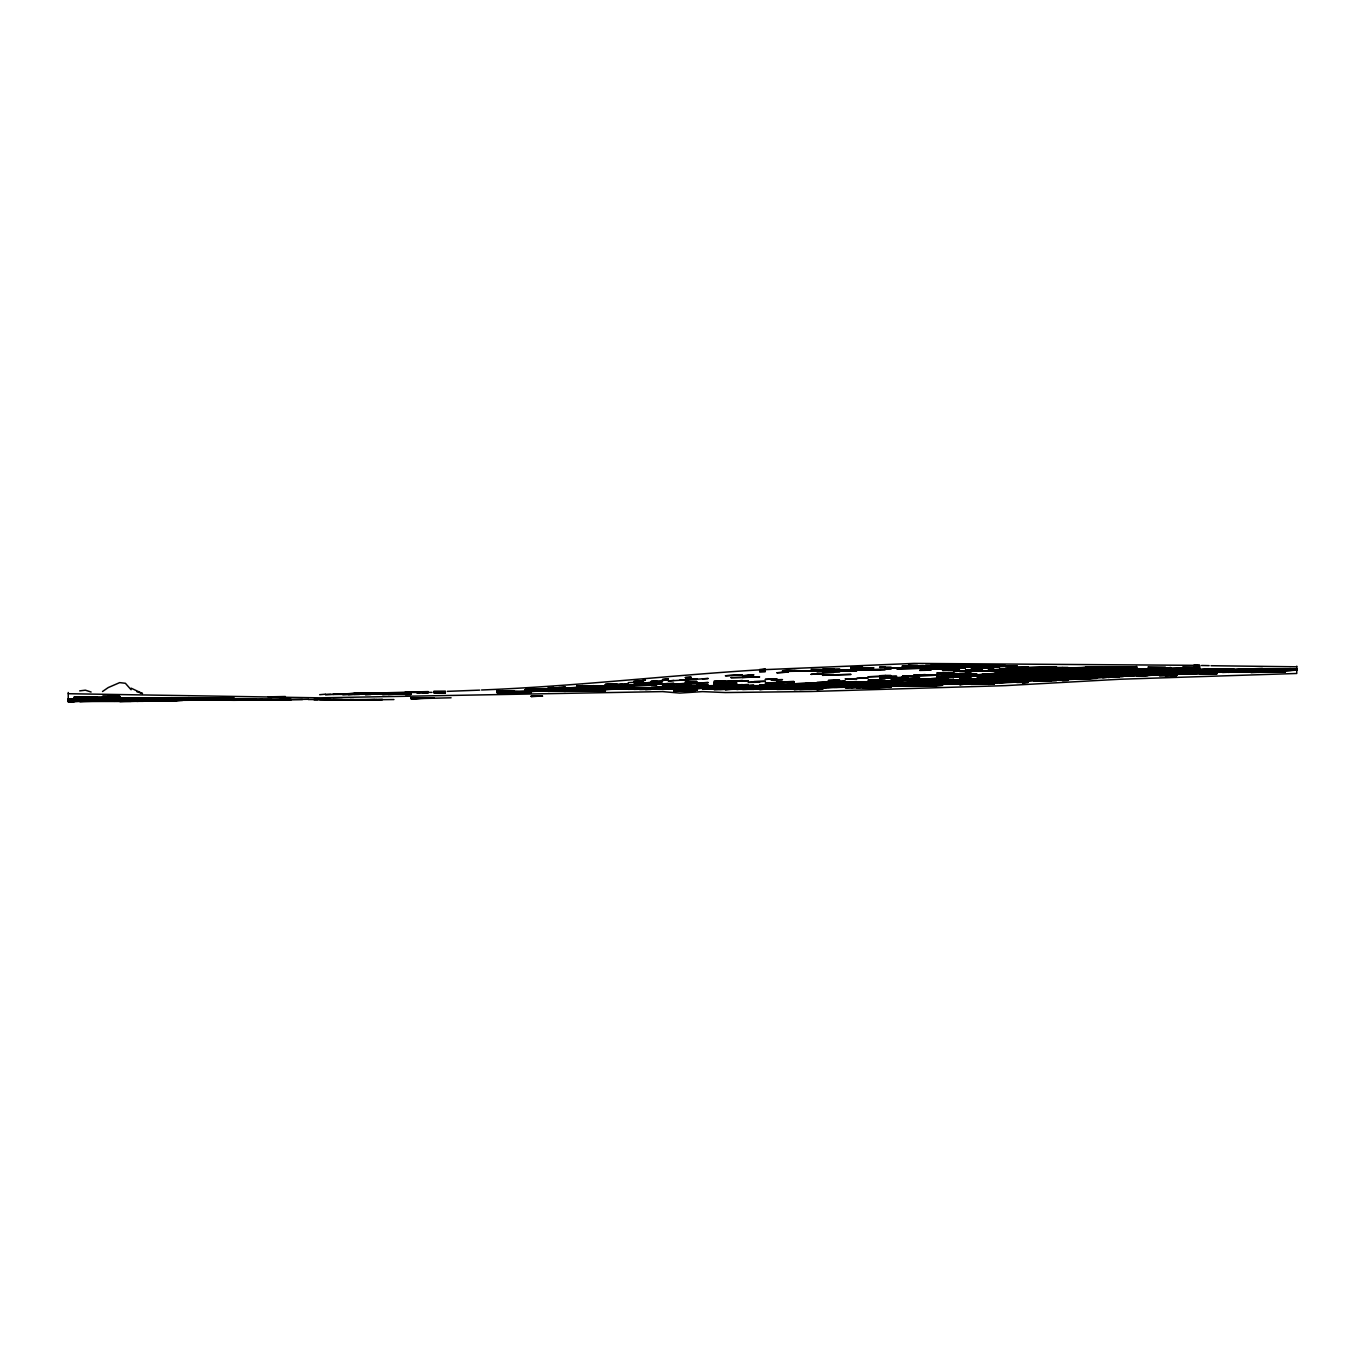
<?xml version="1.0" encoding="UTF-8"?>
<svg xmlns="http://www.w3.org/2000/svg" width="1365" height="1365" viewBox="0 0 1365 1365"><rect width="100%" height="100%" fill="white"/><g stroke="black" fill="none" stroke-linecap="round" stroke-linejoin="round"><path stroke-width="1.5" d="M102.529 691.509L108.245 687.568L119.676 682.619L125.392 683.285L131.108 689.769M873.924 688.387L891.055 686.902L845.345 687.806L891.055 686.544M1216.761 671.853L1211.045 672.007L1296.75 669.567L1199.613 671.938L1144.382 675.027L1205.329 672.536L1171.051 673.133M978.671 679.019L1005.34 676.494L948.197 681.016L974.866 679.531M1136.755 666.529L1125.323 668.133L1134.861 667.366L1062.482 667.826L1113.908 667.604M1256.755 669.806L1291.034 668.782L1125.323 674.907L1296.75 669.533L1222.477 672.467M765.356 670.71L759.64 670.59L765.356 670.42L759.64 670.71L765.356 670.778L761.551 670.915M1279.602 669.771L1222.477 672.228L1296.75 668.986L1239.608 672.126L1260.56 671.324M913.919 683.114L931.049 682.5L925.351 682.739C972.972 680.367 1020.44 676.119 1068.198 675.829L950.108 681.8L988.192 678.439L1068.198 674.481L1033.902 676.067L891.055 684.036L946.286 682.125L915.813 684.513L931.049 683.967L919.635 684.53L742.492 689.393L748.208 689.274M1011.055 678.081L885.339 684.565M999.624 677.893L931.049 683.507L898.682 684.565L965.345 683.473L778.681 688.66L822.498 689.052L816.782 689.598L822.498 689.257L776.787 689.359L822.498 688.608L811.066 689.376L793.918 689.359L822.498 688.199L782.486 689.12L788.202 689.24M1018.665 676.357L1033.902 675.556L982.476 678.337L988.192 677.842M971.061 684.36L993.908 684.019L965.345 684.275L1026.292 679.207M605.36 687.141L593.929 687.346L656.787 685.025L576.798 687.158L593.929 685.691L576.798 686.817L588.213 685.759L576.798 686.561L582.514 685.571M633.923 681.869L643.461 680.964L633.923 681.732M765.356 669.618L913.919 663.407L1199.613 665.369M1182.465 673.099L1148.187 674.105L1188.181 672.791L1121.518 676.357L1136.755 675.47M502.508 692.84L531.087 691.731L496.792 691.816L531.087 691.697L496.792 692.209L519.655 692.686L515.851 692.738M1136.755 666.956L1108.192 669.481L1125.323 668.492L1113.908 669.208M79.682 690.878L85.398 690.178L91.114 692.038M946.286 682.091L919.635 684.001M1003.429 681.92L976.777 683.183L1039.618 678.371L965.345 684.24L1028.186 681.254M694.887 690.929L673.935 690.332L696.781 690.229L673.935 690.263L696.781 689.888L673.935 690.997L691.065 690.929L694.887 690.656L673.935 690.246L696.781 690.229L673.935 690.878L685.349 690.98L696.781 689.786M1005.34 680.93L990.103 681.835L1028.186 678.422L1096.76 674.924L1022.487 678.576M1165.335 674.122L1273.886 669.737M759.64 670.147L765.356 669.498C670.607 675.061 576.439 686.288 481.555 689.99M753.924 689.359L702.497 689.12L792.024 687.38M553.934 691.202L588.213 689.291L782.486 685.281L738.687 685.947L753.924 685.281L742.492 685.793M571.082 690.536L576.798 690.11L548.218 691.338L616.792 689.052L525.371 689.82L605.36 689.649L576.798 690.69L548.218 690.929L626.313 688.864M982.476 679.309L959.629 680.947L974.866 679.224C929.974 683.404 884.691 682.364 839.629 684.906L925.351 683.217L896.771 684.07L902.487 683.473M953.913 681.476L976.777 680.811L851.06 684.872L976.777 679.992L942.481 681.852L971.061 680.197L950.108 681.783M1171.051 669.652L990.103 677.74L1011.055 676.613M1005.34 680.367L1039.618 677.978L965.345 682.466L1005.34 680.367L988.192 681.34L999.624 681.203M727.255 687.295C762.899 688.557 798.371 684.65 833.913 684.53L816.782 684.377L776.787 687.141L755.835 687.26L793.918 686.288L738.687 687.312L793.918 686.117M1108.192 675.146L982.476 681.596L1005.34 680.197L982.476 682.483L913.919 684.479L942.481 683.916L936.765 684.138M999.624 681.63L1016.771 680.93L993.908 681.886L1028.186 679.787L1011.055 680.35L1022.487 679.224M757.729 687.295L753.924 687.226L816.782 684.769L776.787 687.226L765.356 687.056L833.913 683.967L755.835 687.312M1199.613 667.587L1091.045 670.795L1028.186 674.958L1153.903 668.509L1131.039 669.345L1199.613 667.673L1182.465 667.263L1193.897 667.195M999.624 680.913L967.239 683.165M1085.329 671.153L1089.151 671.068L1028.186 674.941M1011.055 680.009L1005.34 680.623L1028.186 680.555L1005.34 681.459M1125.323 676.033L1102.476 677.586L1123.429 676.528M432.04 692.379L405.371 692.294L428.235 692.567L422.519 692.703L428.235 692.652L424.413 692.738M525.371 690.076L546.324 690.11L525.371 689.786L531.087 689.206M953.913 680.896L936.765 681.903M1079.613 676.136L1045.334 677.04L1005.34 680.026L1079.613 675.897L1033.902 677.978M1148.187 670.283L1153.903 669.823L1108.192 672.194L1129.145 671.119M580.603 685.998L576.798 686.339L582.514 685.691L576.798 686.288L580.603 686.066M1165.335 668.389L1148.187 669.874L1199.613 668.423L1148.187 669.208L1075.808 673.645L1119.624 672.399L1073.914 674.208L1142.471 670.113L1119.624 671.461M1153.903 674.037L1142.471 674.958L1159.619 673.918M908.203 680.333L868.208 681.818L936.765 678.729L839.629 682.995L902.487 681.493L805.35 684.513L843.451 683.234M1131.039 670.369L1119.624 670.898L1159.619 669.072L1096.76 671.273M1224.371 670.949L1228.176 670.556L1148.187 673.525L1228.176 670.932M830.108 685.93L862.492 684.428L845.345 684.53L862.492 684.599L839.629 685.913L885.339 684.343L925.351 684.684L864.386 685.913L896.771 683.797M971.061 680.179L959.629 681.186M993.908 681.544L982.476 682.483L1016.771 680.674M1136.755 674.447L1131.039 675.027L1148.187 674.02L1136.755 674.464L1142.471 674.191M1113.908 677.074L1119.624 676.494L1108.192 677.501M1150.098 674.993L1153.903 674.6L1144.382 675.01M1262.471 668.423L1199.613 670.88L1285.318 668.731L1193.897 671.256L1228.176 669.806M662.503 679.685L668.219 678.883M908.203 685.657L881.534 686.049L942.481 685.008L772.965 688.66L913.919 684.223L879.623 686.612L759.64 688.864L860.581 685.981M999.624 681.971L959.629 684.377L999.624 681.34L993.908 681.903M1121.518 676.306L1125.323 675.931L1113.908 676.426M531.087 689.683L536.786 689.018L525.371 689.905L542.502 689.086M612.987 685.93L633.923 684.889L561.561 688.643M1039.618 675.47L1062.482 674.054L1022.487 676.272M765.356 669.174L759.64 669.481M553.934 691.065L605.36 689.547L553.934 691.134L576.798 690.127L553.934 690.997L565.366 690.536M879.623 685.128L885.339 685.196L870.102 685.895L902.487 684.906L812.977 687.295L877.729 686.151L851.06 687.38L856.776 687.107M912.008 683.302L902.487 683.729L919.635 683.746L816.782 687.55L873.924 685.81L870.102 685.93M1073.914 673.73L1062.482 674.259L1073.914 673.389C1039.772 677.927 1005.118 675.453 971.061 679.719L982.476 678.388M550.129 688.608L553.934 688.404L531.087 689.973L565.366 687.226M942.481 682.568L946.286 682.21L925.351 683.353L946.286 682.244L936.765 682.807M1165.335 670.164L1113.908 672.16L1233.892 668.816L1205.329 668.799M1132.95 673.628L1193.897 672.996L1153.903 673.32L1182.465 672.553M496.792 691.065L525.371 691.424L496.792 692.311L519.655 692.311L546.324 690.417L536.786 690.042L576.798 689.393L531.087 689.888L605.36 687.448L531.087 690.007L548.218 688.933M576.798 686.288L582.514 685.742L576.798 686.186M673.935 680.418L668.219 680.964L708.213 678.507L702.497 678.832M656.787 682.176L639.639 683.217L662.503 681.732L651.071 682.602M873.924 682.329L788.202 685.162M1113.908 670.283L1171.051 667.98L1092.956 670.898M1142.471 669.447L1171.051 667.621L1136.755 669.533M1051.05 680.145L1033.902 680.845L1119.624 676.648L1113.908 676.904M812.977 687.295L877.729 686.134L847.255 687.295L856.776 687.022L896.771 684.94L845.345 687.312M942.481 682.176L948.197 681.647L931.049 681.971M965.345 680.555L971.061 680.043L942.481 681.732M428.235 691.577L332.992 694.273L411.087 693.352L376.808 694.29L411.087 692.891L399.655 692.874M971.061 676.409L982.476 675.675L936.765 677.978L969.15 676.545M1056.766 668.679L1096.76 667.809L1058.677 669.601L1089.151 668.406M1068.198 673.218L1062.482 673.73L1102.476 671.392L1068.198 672.74M858.687 685.895L902.487 684.616M1011.055 676.34L1016.771 676.204L1005.34 676.682L1009.145 676.46M1022.487 678.968L1028.186 678.456M1011.055 680.35L1033.902 679.463L1016.771 679.838M1096.76 677.62L1028.186 680.367L1096.76 678.405M1275.797 672.263L1285.318 671.512L1256.755 672.194L1262.471 671.853M319.666 694.7L325.382 694.188M988.192 681.971L948.197 683.49L959.629 683.729M1045.334 678.934L1068.198 678.013L1033.902 679.275L1131.039 673.883L1102.476 675.334M1091.045 676.562L1062.482 677.74M536.786 689.41L542.502 688.933M582.514 686.237L588.213 685.759M668.219 689.291L673.935 688.915L651.071 688.898L731.077 687.346L639.639 689.53M811.066 685.196L753.924 687.124L763.445 687.278M818.676 684.479L828.214 683.916L765.356 687.158L788.202 685.861M793.918 687.704L805.35 687.397L776.787 688.608L805.35 687.465M822.498 687.431L856.776 685.964L799.634 688.421L811.066 688.352L799.634 688.574L803.439 688.728M883.445 684.855L833.913 685.418L940.587 681.869M1075.808 673.645L1108.192 672.399L1011.055 677.091M1165.335 673.542L1193.897 672.28M1159.619 674.225L1171.051 673.44L1136.755 675.88L1169.14 673.747M433.951 697.873L411.087 698.778L451.081 697.788M752.013 688.643L719.645 688.455L811.066 687.533L799.634 688.421L822.498 688.933L799.634 689.41L811.066 689.052L805.35 689.24M1016.771 672.911L1022.487 672.484L1011.055 673.286L1068.198 669.891L982.476 674.105L1091.045 669.26L993.908 673.576L999.624 673.15M835.824 687.329L877.729 686.134L841.54 687.312M913.919 682.739L919.635 682.244L891.055 683.285L896.771 683.37M1026.292 675.129L976.777 678.2L1039.618 674.31M1138.666 669.481L1171.051 668.611L1142.471 668.952M1039.618 680.06L1045.334 679.787L1033.902 681.067L1096.76 678.269M1165.335 673.918L1171.051 673.44M1167.229 673.593L1291.034 668.645M1254.845 670.983L1228.176 672.314L1296.75 669.84L1262.471 670.232M1245.324 671.153L1218.655 672.28L1268.187 669.857M742.492 684.599L736.776 684.923L748.208 684.599L635.834 688.625L746.314 687.312M776.787 686.68L885.339 685.196L879.623 685.588M1016.771 676.562L990.103 677.705M1033.902 676.306L993.908 677.552L999.624 677.347M1033.902 678.234L1085.329 676.102L1079.613 676.323M982.476 682.995L988.192 682.517L959.629 684.53L982.476 683.148L959.629 684.309L976.777 683.609M1205.329 671.699L1279.602 668.833L1273.886 668.986M1251.04 670.812L1256.755 670.42M1251.04 672.621L1285.318 671.273L1273.886 671.972L1285.318 672.007L1279.602 672.177M731.077 687.67L599.644 688.864L603.449 688.711M685.349 688.284L681.544 688.591L729.166 687.312M771.071 685.537L782.486 685.384L565.366 690.383L576.798 690.229M877.729 686.015L824.392 687.278L873.924 685.162L845.345 685.23L771.071 686.766M1104.387 672.314L1182.465 670.3L1153.903 671.682L1216.761 669.26L1113.908 672.211L1216.761 668.833M1159.619 671.324L1165.335 670.863L1148.187 670.966M1159.619 676.016L1176.749 675.402L1165.335 675.76M1228.176 671.921L1222.477 672.263L1251.04 671.102L1228.176 672.194M531.087 689.581L536.786 689.12M694.887 690.861L673.935 690.519L691.065 690.963M759.64 689.513L769.16 688.915M761.551 688.643L811.066 688.096L736.776 688.011L811.066 687.585L790.113 688.66M868.208 685.622L879.623 684.667M999.624 676.102L1005.34 675.931L993.908 676.562L1011.055 675.402L993.908 676.938L1011.055 676.033M999.624 678.644L1045.334 676.392L1016.771 677.671M1113.908 671.682L1079.613 673.44L1113.908 672.655M502.508 690.605L508.224 691.492L496.792 691.867M643.461 680.743L633.923 681.22M795.829 685.964L828.214 684.974L811.066 685.093M811.066 688.25L753.924 688.694L816.782 687.465M887.25 684.565L891.055 684.275L868.208 684.496L913.919 683.643M908.203 684.462L845.345 687.278M1056.766 673.508L1045.334 673.662L1113.908 670.966L1033.902 674.122M1153.903 668.679L1165.335 667.963L1148.187 668.799L1171.051 668.133M1142.471 671.034L1119.624 671.819L1148.187 670.727L1108.192 671.955L1091.045 673.474L1102.476 673.355L1108.192 672.894L1045.334 676.494L1108.192 672.672M1125.323 672.757L1171.051 671.426L1113.908 672.808L1148.187 671.529L1102.476 674.276L1131.039 673.099L1119.624 673.474L1125.323 673.116M1062.482 680.726L1068.198 680.367M1205.329 672.28L1167.229 673.679L1205.329 671.734M445.365 692.755L433.951 692.669L445.365 692.533L439.649 692.942M479.661 690.127L447.276 691.372M540.608 691.253L531.087 690.383L553.934 690.758L496.792 692.413L513.94 691.748L496.792 691.27L508.224 691.526M584.408 688.66L725.361 687.414L691.065 688.625M725.361 689.683L736.776 689.052L713.929 689.564L736.776 688.984L731.077 688.95M811.066 683.319L856.776 681.63L788.202 684.001L816.782 682.824L805.35 683.592M772.965 688.608L811.066 687.414M891.055 681.664L879.623 682.176L896.771 681.527M919.635 679.463L925.351 679.019M818.676 687.278L862.492 686.134M1045.334 671.461L1051.05 671.034M1079.613 672.501L1056.766 673.269L1085.329 671.682M965.345 681.05L982.476 679.702M1068.198 673.986L1051.05 674.941M1068.198 679.48L1062.482 679.497L1096.76 677.944L1051.05 680.009L1096.76 677.842L1051.05 679.736L1066.287 679.156M662.503 679.412L668.219 678.985M833.913 668.782L822.498 669.584L839.629 668.85M851.06 667.383L862.492 666.803M582.514 690.451L565.366 691.151L605.36 690.502L571.082 691.253M976.777 675.3L982.476 675.163L959.629 676.067L999.624 674.754L976.777 675.419L993.908 674.754M828.214 687.346L885.339 686.254L856.776 687.585L879.623 687.295M1073.914 672.57L1079.613 672.314L1056.766 673.372L1091.045 672.058M1005.34 678.354L988.192 679.105M1159.619 670.846L1199.613 668.816L1188.181 669.464M993.908 683.558L971.061 684.275M1245.324 670.898L1233.892 671.768L1251.04 671.153M1264.365 670.88L1273.886 670.3M725.361 689.615L736.776 688.881M908.203 684.257L873.924 685.196M862.492 686.561L885.339 686.356L851.06 686.851M851.06 687.38L885.339 686.305L851.06 687.158M988.192 678.968L999.624 678.456L982.476 678.934M1125.323 670.01L1119.624 670.232L1153.903 668.765L1148.187 669.004M908.203 685.964L942.481 685.281L908.203 686.083M1113.908 676.63L1119.624 676.221M325.382 694.614L393.939 693.522M374.897 692.874L332.992 694.29L393.939 692.772L390.134 692.789M633.923 682.517L639.639 682.108L628.224 682.636M611.076 684.411L616.792 684.001L605.36 684.565L616.792 684.001L605.36 684.394M656.787 681.084L651.071 681.374L662.503 680.674M668.219 683.575L633.923 685.076L673.935 683.404L651.071 684.411L656.787 684.189M805.35 685.196L793.918 685.895L828.214 684.053M765.356 687.994L759.64 688.387L793.918 688.455L788.202 688.66M784.397 688.574L788.202 688.318L771.071 688.148M1091.045 669.004L1102.476 668.594L1073.914 669.26L1125.323 667.093M1039.618 673.696L1045.334 673.593L1016.771 674.447L1051.05 672.894L1005.34 675.231M856.776 687.585L879.623 686.066M873.924 686.783L885.339 686.612L856.776 687.039L891.055 686.953M879.623 686.544L891.055 686.032M1032.008 676.409L1005.34 677.501M919.635 684.206L936.765 683.984L913.919 684.496L942.481 683.336L913.919 684.53M1073.914 677.057L1056.766 677.757L1085.329 676.682L1079.613 677.04M1033.902 680.981L1039.618 680.589M365.376 694.154L371.092 693.761L353.945 694.103M691.065 686.663L679.651 687.295M1045.334 668.782L1085.329 667.843L1051.05 668.287L1060.571 668.202M1062.482 670.266L1039.618 671.358M799.634 689.069L811.066 688.745L793.918 689.427L822.498 688.677L776.787 689.018L788.202 688.967M965.345 679.241L971.061 678.849L959.629 679.497M913.919 685.947L942.481 684.855M1167.229 669.533L1199.613 668.628M931.049 685.844L942.481 685.281L921.529 685.913M1172.945 669.515L1188.181 668.509L1165.335 669.481M1171.051 670.232L1159.619 670.113L1176.749 669.703L1153.903 670.556L1182.465 669.703M365.376 693.318L371.092 692.925L336.814 694.085L411.087 693.386L405.371 693.625M582.514 688.352L531.087 689.939L588.213 688.711M702.497 684.872L696.781 685.213L708.213 684.479M805.35 684.684L782.486 685.964L799.634 685.076L788.202 685.469L793.918 685.452M788.202 687.858L771.071 688.472L793.918 688.37L765.356 688.694L788.202 688.352L771.071 688.608L782.486 688.625M1056.766 669.771L1045.334 670.283L1108.192 667.621M822.498 687.619L851.06 686.407L845.345 686.629M1119.624 668.799L1113.908 669.038L1125.323 668.406M976.777 682.654L988.192 681.92L948.197 683.78L963.434 683.336M1165.335 670.266L1199.613 668.202M1159.619 669.686L1153.903 669.737L1199.613 668.406L1193.897 668.526M1228.176 670.795L1211.045 671.512L1216.761 671.512M1211.045 673.593L1205.329 673.986L1216.761 673.406L1199.613 674.071L1216.761 673.61L1205.329 673.849M1262.471 672.177L1291.034 670.454L1262.471 672.194L1285.318 671.341L1273.886 672.245M445.365 692.464L433.951 692.379L445.365 692.277L433.951 692.43L445.365 692.55L441.56 692.72M542.502 689.496L532.981 690.042L736.776 685.964L618.686 688.677M896.771 685.093L919.635 683.831M925.351 683.558L936.765 682.909L919.635 683.49M1136.755 671.136L1142.471 670.761M1199.613 674.225L1216.761 672.877L1201.524 673.628M283.476 699.545L119.676 699.562L148.239 698.863L193.949 699.392L153.955 701.183L79.682 701.542L174.908 699.392M371.092 693.795L342.513 694.546L359.66 694.188L348.229 694.324M190.144 699.562L233.961 700.313L308.234 699.272M576.798 687.533L553.934 688.608L582.514 687.38L571.082 687.704M542.502 690.161L576.798 689.342L538.697 690.042L576.798 689.018L542.502 689.905L546.324 690.127M679.651 690.519L673.935 690.571L694.887 690.298L673.935 690.98M896.771 677.74L879.623 678.49L902.487 677.432L896.771 677.671M793.918 685.247L799.634 684.889L793.918 684.957M1022.487 671.426L1011.055 672.007L1033.902 671.153L1022.487 671.426L1028.186 671.205M753.924 688.66L765.356 688.284M891.055 680.828L879.623 681.135L902.487 680.589M1051.05 670.863L1056.766 670.505M1011.055 675.675L1028.186 674.856L1011.055 675.777L1016.771 675.487M1022.487 677.757L1016.771 677.91L1028.186 677.415L1016.771 677.961L1028.186 677.535M1182.465 672.843L1199.613 672.45L1182.465 672.962L1193.897 672.587M1230.087 670.915L1254.845 669.652L1233.892 670.317L1251.04 668.833M73.966 700.893L214.902 699.545L159.671 700.689M254.914 699.58L68.25 701.235L142.523 701.32L152.061 700.91L119.676 701.337L203.487 699.562L131.108 701.354L68.25 701.132L125.392 701.132M348.229 694.103L376.808 693.011L371.092 693.079M891.055 669.174L782.486 671.443L822.498 670.863L811.066 671.085M833.913 670.403L828.214 670.761L885.339 669.567L845.345 670.198M628.224 688.625L645.355 688.489L571.082 690.025L628.224 688.318L588.213 688.54L593.929 688.233L691.065 687.192L588.213 689.376L571.082 689.973L605.36 690.11L565.366 691.27M599.644 691.168L605.36 690.809L588.213 691.253M691.065 688.506L679.651 688.66L725.361 687.397L633.923 689.376M908.203 677.603L896.771 678.03M1028.186 671.853L1033.902 671.495M771.071 688.608L782.486 688.216M1039.618 673.32L993.908 675.197L1016.771 674.839L1011.055 675.044M1100.565 672.331L1091.045 672.774L1100.565 672.399M959.629 683.353L971.061 682.773L948.197 683.797L971.061 682.909L965.345 682.995M990.103 681.8L993.908 681.562M1085.329 678.746L1096.76 678.098L1079.613 678.78M1131.039 675.641L1136.755 675.283M1251.04 670.59L1273.886 668.799L1251.04 669.379L1296.75 668.986L1285.318 669.089M759.64 670.659L765.356 670.317L759.64 670.71M502.508 691.765L531.087 691.782L496.792 692.311L513.94 691.646M422.519 697.737L411.087 697.993L428.235 697.822L411.087 698.829M736.776 685.895L673.935 687.721L708.213 687.175L679.651 687.516M788.202 687.465L799.634 687.346L795.829 687.329M1108.192 667.963L1134.861 667.178L1091.045 668.696L1134.861 667.502L1108.192 667.314L1134.861 667.485M896.771 682.381L902.487 682.415L891.055 682.568L936.765 681.135L919.635 681.818L925.351 681.886M1051.05 674.31L1039.618 674.993M982.476 682.193L976.777 682.534L988.192 681.937M942.481 685.042L919.635 685.725M1148.187 674.105L1159.619 673.747M993.908 683.729L976.777 684.121L993.908 683.729L982.476 684.223M1142.471 675.76L1148.187 675.419L1136.755 675.794L1171.051 674.549L1136.755 675.812M1216.761 671.972L1233.892 671.205L1199.613 672.706M1205.329 673.576L1216.761 672.877L1188.181 674.156L1193.897 673.883M759.64 669.823L765.356 669.481M639.639 683.848L633.923 684.087L645.355 683.507M753.924 686.168L742.492 686.356L759.64 685.93L685.349 687.568L702.497 687.209M725.361 687.192L679.651 688.66M679.651 690.997L694.887 690.588L685.349 690.588L691.065 690.775M694.887 690.588L679.651 689.973L696.781 689.956L673.935 690.315M1011.055 671.768L1016.771 671.443L999.624 672.297L1011.055 671.768L1005.34 672.058M1051.05 669.652L1045.334 669.976L1068.198 668.782L1039.618 670.181M1134.861 667.11L1096.76 668.133M811.066 686.902L816.782 686.578L799.634 686.97L839.629 686.595L805.35 686.885M811.066 687.226L833.913 686.953L822.498 686.68M879.623 687.568L862.492 687.704M959.629 684.394L993.908 683.029L959.629 684.275L971.061 683.95M1222.477 670.044L1256.755 669.038L1211.045 670.113L1233.892 669.771M1096.76 677.722L1056.766 679.429M1085.329 678.473L1096.76 678.013M226.334 699.58L68.25 700.211L73.966 700.023M382.524 694.666L399.655 694.051L388.223 694.478M531.087 696.355L542.502 696.167L531.087 696.372L542.502 696.167L531.087 696.355L536.786 695.996M824.392 687.312L845.345 686.305M908.203 682.773L898.682 683.2M833.913 687.107L839.629 686.783L816.782 687.107L851.06 686.271L839.629 686.885M1131.039 672.177L1119.624 672.689M1182.465 668.969L1193.897 668.645L1153.903 669.447L1171.051 669.191M68.25 692.482L68.25 701.729L119.676 700.126L193.949 700.211L68.25 701.422L119.676 700.143L285.387 699.716M222.529 699.392L218.724 699.494L239.677 699.75L68.25 700.74L174.908 699.545L165.387 699.409L291.086 699.648L211.097 700.245L245.376 699.443M353.945 693.812L411.087 693.147L376.808 694.034L382.524 694.017M582.514 687.26L616.792 685.571L576.798 687.346L593.929 687.124M565.366 689.137L542.502 689.888L548.218 689.956M559.65 689.444L553.934 689.752L565.366 689.496L553.934 689.905M685.349 685.742L679.651 686.049L696.781 685.401L685.349 685.742L691.065 685.588M782.486 682.398L765.356 682.978L793.918 681.835L765.356 683.234L793.918 682.005L782.486 682.381M708.213 688.25L691.065 687.824L731.077 688.267L713.929 687.312M1125.323 667.98L1131.039 667.656L1073.914 667.809L1108.192 667.007M767.249 688.694L805.35 688.352L771.071 688.489L788.202 687.977L771.071 687.789L776.787 687.909M830.108 687.243L833.913 687.022L828.214 686.936M1079.613 673.44L1096.76 672.894M1131.039 671L1091.045 672.689M1062.482 678.217L1051.05 678.763M748.208 677.194L742.492 677.501L759.64 676.921L748.208 677.194L753.924 676.972M919.635 668.406L942.481 667.826L896.771 668.85L923.44 668.236M1131.039 667.11L1113.908 667.792L1131.039 667.195L1113.908 666.939L1134.861 667.468M685.349 690.98L691.065 690.656M731.077 687.278L788.202 686.271L731.077 687.141L734.882 687.312M1119.624 667.758L1102.476 668.372L1125.323 667.519L1113.908 667.792M847.255 683.2L879.623 681.852M1005.34 675.59L1022.487 674.993L1016.771 675.265M1165.335 667.144L1148.187 666.837M868.208 684.053L879.623 683.677L873.924 683.746M1102.476 672.177L1079.613 672.689L1091.045 672.501M1033.902 676.886L1039.618 676.579L1028.186 677.108M1051.05 678.439L1028.186 679.019M1068.198 679.275L1073.914 678.968L1062.482 679.105M1285.318 670.795L1258.649 672.297L1268.187 671.836M214.902 699.562L73.966 701.32L108.245 700.74L102.529 700.979M359.66 693.266L365.376 693.181L336.814 694.12M239.677 700.16L256.808 699.58L102.529 699.443L119.676 699.409M496.792 691.202L500.614 691.1M685.349 690.724L691.065 690.434L673.935 690.161L696.781 689.939M776.787 686.356L731.077 686.851L788.202 686.254M938.676 680.418L953.913 679.634L931.049 680.555L934.871 680.538M879.623 686.015L885.339 685.674L879.623 685.81M1096.76 674.822L1108.192 674.105L1085.329 675.368L1096.76 674.856L1091.045 675.095M862.492 687.738L879.623 687.363L873.924 687.636M988.192 682.381L1011.055 681.63L1007.251 681.783M1091.045 677.774L1102.476 677.33M85.398 701.166L153.955 699.614L291.086 699.443M113.96 701.132L108.245 701.064L119.676 701.115L68.25 700.416L228.245 699.648L182.535 699.784L205.381 699.955L195.86 699.58M192.055 699.58L119.676 700.552M193.949 697.907L188.251 697.686L233.961 699.102L165.387 700.654M353.945 693.591L371.092 693.42L353.945 693.488L359.66 693.301M193.949 700.211L165.387 700.177L291.086 699.528M388.223 694.103L411.087 693.505L382.524 693.403L411.087 693.045L405.371 692.942M639.639 683.626L656.787 682.978L652.982 683.148M582.514 688.625L673.935 687.721M521.549 692.738L531.087 692.464L513.94 692.635L519.655 692.703M571.082 690.98L605.36 690.946M673.935 686.629L668.219 686.902L691.065 686.39L679.651 686.732M913.919 675.777L902.487 676.34L936.765 675.197L913.919 675.812M1039.618 669.72L1033.902 669.771L1051.05 669.191L1045.334 669.498M691.065 687.482L673.935 687.568L691.065 687.295L679.651 687.602M1005.34 672.843L1011.055 672.553M1091.045 668.748L1096.76 668.475M748.208 688.438L759.64 688.318L748.208 688.438L753.924 688.148M1176.749 668.884L1193.897 668.714M811.066 687.943L793.918 688.045L811.066 687.67L799.634 687.926L805.35 687.602M891.055 685.008L896.771 684.718M1239.608 669.55L1228.176 669.942M1245.324 670.249L1239.608 670.539L1256.755 669.908M131.108 699.545L136.824 699.494L68.25 700.382L157.777 700.928L119.676 701.218L136.824 701.013M176.819 699.733L237.766 699.562M371.092 693.437L359.66 693.591L411.087 693.147L388.223 693.437L393.939 693.266M233.961 699.767L256.808 699.528M931.049 666.615L936.765 666.632L919.635 666.666L1016.771 666.137L902.487 666.854L913.919 666.888L908.203 666.956M513.94 691.168L510.135 691.338L531.087 692.311L525.371 692.533M696.781 682.568L685.349 682.978M679.651 688.455L645.355 689.325L651.071 689.462M1039.618 674.259L1045.334 674.037M1005.34 675.931L999.624 676.221L1005.34 676.153M822.498 688.608L812.977 688.643M868.208 686.493L877.729 686.134L868.208 685.895M1222.477 669.055L1228.176 668.782M1022.487 682.671L1028.186 682.398L1016.771 682.517M108.245 700.654L136.824 699.801L68.25 700.416L169.192 699.494L96.813 700.313M845.345 670.88L816.782 671.614L856.776 670.795L847.255 670.898M1068.198 668.458L1091.045 667.98L1068.198 668.714L1079.613 668.253M691.065 686.544L696.781 686.407L685.349 686.749L736.776 684.616M662.503 689.393L668.219 689.12L639.639 688.762M723.45 687.465L719.645 687.568L725.361 687.602L702.497 687.994L725.361 687.465L702.497 687.585L713.929 687.772M1022.487 674.191L1016.771 674.464L1033.902 673.952M1091.045 671.648L1096.76 671.375M1153.903 669.737L1159.619 669.464M1028.186 676.528L1016.771 676.989M1251.04 672.297L1285.318 671.665L1268.187 672.245L1279.602 671.699M119.676 699.204L159.671 699.545L113.96 700.62L211.097 699.716L188.251 700.143M272.045 699.545L211.097 699.528L233.961 699.068M696.781 679.361L679.651 680.197M578.692 690.025L593.929 689.82M1068.198 668.219L1096.76 667.366M965.345 673.167L971.061 672.911L959.629 673.372M668.219 687.875L633.923 688.301L668.219 687.96M628.224 689.325L651.071 688.745L645.355 688.915M656.787 689.257L662.503 688.984L645.355 689.325L656.787 689.171M845.345 683.148L862.492 682.722M719.645 689.376L736.776 689.103L725.361 689.223M862.492 684.701L851.06 685.025L862.492 684.803M1182.465 673.918L1199.613 673.355L1165.335 674.771L1176.749 674.378M119.676 700.211L102.529 700.62L119.676 700.279L108.245 700.279M193.949 698.078L233.961 698.334L102.529 698.385M233.961 697.976L136.824 697.89L209.186 699.562L182.535 700.194L199.665 699.887M361.571 694.085L382.524 693.591L376.808 693.591M508.224 692.294L496.792 692.464L531.087 692.652M1016.771 669.277L1022.487 669.123L1005.34 669.584L1091.045 667.519M1073.914 667.98L1085.329 667.656L1073.914 667.758M793.918 685.81L805.35 685.503M1056.766 676.306L1062.482 676.067M824.392 687.26L828.214 687.107L822.498 687.09L828.214 687.26M1159.619 673.235L1176.749 672.672M971.061 682.142L976.777 681.886M1239.608 671.307L1233.892 671.563L1245.324 671.478L1239.608 671.631M931.049 685.725L936.765 685.486L925.351 685.844M1262.471 672.143L1273.886 671.682L1268.187 671.682M148.239 700.279L125.392 699.972L148.239 700.194L125.392 700.091L113.96 701.32M325.382 694.546L331.098 694.29M205.381 699.887L199.665 699.801L209.186 699.545M222.529 697.976L199.665 697.771L233.961 698.658L171.103 698.01L233.961 698.965L113.96 698.402M1045.334 669.021L1028.186 669.396M565.366 689.666L576.798 689.325L565.366 689.223M1108.192 667.673L1113.908 667.434M953.913 675.027L942.481 675.351L965.345 674.958L959.629 674.924M1125.323 671.631L1131.039 671.461M1193.897 669.737L1199.613 669.498L1188.181 670.027L1199.613 669.72M1201.524 669.567L1211.045 669.277M856.776 686.356L860.581 686.186M915.813 684.53L931.049 684.275L925.351 684.257M902.487 685.742L931.049 685.366L891.055 685.793L896.771 685.759M1256.755 670.778L1262.471 670.522M1016.771 681.869L988.192 682.807M142.523 698.658L233.961 698.88L199.665 697.993L211.097 698.3L199.665 698.163L205.381 698.249M188.251 699.614L222.529 699.562L211.097 699.528M582.514 686.919L576.798 687.158L616.792 685.913L593.929 686.561M616.792 688.028L622.508 688.182L605.36 689.137L626.313 688.779L616.792 688.779M525.371 692.755L531.087 692.533M645.355 688.062L639.639 688.284L668.219 688.608L656.787 688.608M319.666 699.562L374.897 699.562M845.345 683.302L811.066 684.07M744.403 687.295L759.64 686.663M685.349 690.229L691.065 690.263L673.935 690.161L691.065 690.417M1119.624 674.498L1108.192 674.924M839.629 686.629L828.214 686.8L856.776 685.622L851.06 685.981L854.865 685.981M1273.886 668.799L1256.755 669.515L1262.471 669.379M816.782 689.223L822.498 688.984L799.634 688.847M959.629 684.257L965.345 684.036M988.192 684.377L993.908 684.138M199.665 700.143L239.677 699.528L216.813 700.091L233.961 699.921M262.524 699.614L245.376 700.177L268.24 699.784L239.677 699.921L251.092 699.648M502.508 692.362L531.087 691.816M673.935 685.964L668.219 685.913L679.651 685.742M607.271 688.677L622.508 688.165M348.229 700.109L382.524 699.409M1119.624 670.044L1134.861 669.601L1131.039 669.737M1051.05 676.938L1062.482 676.682L1056.766 676.835M919.635 682.466L931.049 682.005L925.351 682.142M1279.602 671.409L1285.318 671.188M919.635 665.711L923.44 665.574M860.581 668.236L851.06 668.577L873.924 667.86L862.492 668.168M131.108 700.313L125.392 700.45L159.671 699.716L136.824 700.109L153.955 701.013L119.676 701.388L131.108 701.303L125.392 701.252M108.245 698.385L171.103 699.562M982.476 669.993L965.345 670.113L982.476 670.215L965.345 670.539L976.777 670.266L971.061 670.351M222.529 700.194L228.245 699.972L216.813 699.921L228.245 700.091M433.951 692.379L445.365 692.362L433.951 692.464M548.218 689.547L553.934 689.342M868.208 686.032L856.776 686.186L877.729 686.186L856.776 686.817M988.192 666.854L982.476 667.058L999.624 666.956L982.476 666.632M79.682 700.45L102.529 700.433L68.25 700.757L102.529 700.876M182.535 700.45L171.103 700.654L193.949 699.699M193.949 698.846L233.961 698.675M433.951 692.72L445.365 692.345M708.213 686.834L725.361 686.868L702.497 686.68L713.929 686.646M1022.487 676.016L1028.186 675.812M719.645 687.619L725.361 687.533M1182.465 672.245L1188.181 672.058M1062.482 677.023L1045.334 677.705M776.787 688.352L771.071 688.54L776.787 688.472M1039.618 679.48L1033.902 679.685L1062.482 678.849L1033.902 679.838L1039.618 679.702M948.197 683.814L953.913 683.746M1022.487 681.579L1028.186 681.374M868.208 687.67L879.623 687.38L868.208 687.448M862.492 667.826L851.06 667.946M862.492 669.942L868.208 669.806L851.06 670.147M976.777 665.847L913.919 666.12L1016.771 666.325L925.351 665.489L988.192 665.472M839.629 672.024L822.498 672.757L833.913 672.501M79.682 701.166L96.813 701.183M165.387 699.614L169.192 699.494L148.239 700.091L159.671 699.665L153.955 699.392M411.087 692.584L399.655 693.079M1171.051 670.573L1182.465 670.369L1171.051 670.539L1176.749 670.386M936.765 680.777L931.049 680.964L971.061 679.224L936.765 680.777L942.481 680.623M959.629 666.803L953.913 666.99L976.777 666.581L953.913 666.683M982.476 666.581L1016.771 666.239L999.624 666.018M348.229 694.58L359.66 694.358L353.945 694.393M365.376 694.563L371.092 694.375L365.376 694.546M405.371 694.58L411.087 694.41L405.371 694.393M542.502 689.888L548.218 689.7L536.786 689.956M245.376 699.955L239.677 699.904L279.671 699.784M862.492 682.346L868.208 682.176L833.913 682.927L851.06 682.619M645.355 689.359L651.071 689.189M1245.324 670.044L1251.04 669.959M759.64 686.629L748.208 686.987L759.64 686.987M736.776 689.189L731.077 689.171M988.192 665.659L1005.34 665.625L982.476 665.54L993.908 665.557L984.387 665.608M942.481 667.349L953.913 667.331L896.771 668.185L936.765 667.485L931.049 667.536M993.908 666.529L1005.34 666.376M1068.198 668.645L1073.914 668.475M645.355 683.404L651.071 683.234M931.049 674.941L919.635 675.248L959.629 674.037L936.765 674.873M93.008 700.859L96.813 700.74M428.235 692.345L416.803 692.686L428.235 692.157M222.529 699.102L233.961 699.409L199.665 698.641L205.381 698.863M435.844 692.755L439.649 692.635M633.923 687.926L628.224 688.045L639.639 687.994M622.508 688.591L628.224 688.421M622.508 688.898L626.313 688.779M273.956 699.733L239.677 699.887M605.36 690.366L571.082 690.366L588.213 689.956M782.486 686.288L792.024 686.015M422.519 697.959L428.235 697.788M828.214 685.776L851.06 685.349L833.913 685.605M965.345 670.983L953.913 671.426L976.777 670.71L971.061 670.863M576.798 686.885L582.514 686.732M285.387 696.508L268.24 696.85M1016.771 677.432L1022.487 677.279M593.929 690.571L588.213 690.741L605.36 690.656M696.781 688.472L702.497 688.301L687.26 688.625M776.787 686.186L782.486 686.117M1016.771 679.651L1028.186 679.241L1016.771 679.531M851.06 685.025L856.776 684.872M828.214 686.458L868.208 684.94L839.629 685.947M862.492 687.141L868.208 686.97M1011.055 665.915L1016.771 665.762M148.239 698.624L119.676 698.436L148.239 699.204L136.824 700.245L148.239 700.364M588.213 686.714L599.644 686.458M793.918 686.783L782.486 686.766L799.634 686.697M896.771 685.827L891.055 685.93L900.576 685.913M816.782 688.643L822.498 688.506M1102.476 667.195L1091.045 667.707L1096.76 667.553M1085.329 668.202L1073.914 668.253M1258.649 669.533L1262.471 669.447M159.671 698.283L171.103 698.351L125.392 698.556L142.523 699.221M73.966 700.347L79.682 700.211M342.513 693.915L348.229 693.778L342.513 693.864M125.392 699.682L129.197 699.58M188.251 698.812L159.671 698.624L188.251 698.368L176.819 698.112M1022.487 678.269L1028.186 678.132M582.514 689.649L588.213 689.496L576.798 689.769M593.929 689.325L588.213 689.291L605.36 689.24L593.929 689.564M913.919 684.855L919.635 684.701M942.481 684.462L919.635 685.247L940.587 684.582M953.913 665.438L931.049 665.455L959.629 665.438L931.049 665.455L971.061 665.591L931.049 665.642M925.351 667.843L919.635 667.98L931.049 667.69L925.351 668.065M1273.886 669.413L1296.75 668.884L1285.318 668.935M542.502 689.359L546.324 689.274M176.819 699.153L171.103 699.136L188.251 698.897L165.387 698.539M713.929 687.039L719.645 686.902M146.345 700.91L136.824 701.32L148.239 700.996M826.303 685.998L822.498 686.083L828.214 686.066M879.623 667.161L891.055 667.144M1016.771 666.171L1005.34 666.12M839.629 670.13L845.345 669.993L816.782 670.079L833.913 670.147M108.245 699.426L113.96 699.426L102.529 699.477L119.676 698.999L96.813 699.102L102.529 699.119M546.324 690.349L542.502 690.434L548.218 690.519L542.502 690.571M211.097 698.812L228.245 698.419M313.95 699.443L365.376 699.955L308.234 699.511M376.808 699.614L365.376 699.853L393.939 699.545M1291.034 669.806L1296.75 669.686L1273.886 669.891L1296.75 669.788M993.908 677.603L999.624 677.484M936.765 682.364L942.481 682.244M559.65 689.99L571.082 690.212L565.366 690.229L569.171 690.093M148.239 699.443L142.523 699.562L148.239 699.511M513.94 692.72L523.46 692.738M159.671 700.023L165.387 699.921M336.814 699.87L382.524 699.614M1016.771 666.82L1011.055 666.922L1016.771 666.854M925.351 681.323L931.049 681.22M445.365 691.134L433.951 691.202M736.776 686.851L742.492 686.749M91.114 700.16L96.813 700.296L79.682 700.928L96.813 700.672L91.114 700.672M142.523 700.057L136.824 700.16L153.955 700.518M805.35 687.841L811.066 687.738M188.251 700.04L193.949 699.921L182.535 699.955L205.381 700.143M845.345 682.671L856.776 682.517M725.361 685.162L719.645 685.264L731.077 684.923M953.913 681.562L959.629 681.459M525.371 689.7L536.786 689.513M411.087 693.335L382.524 693.454M176.819 698.539L171.103 698.453L188.251 698.471M131.108 699.289L119.676 700.074M68.25 701.166L73.966 701.064M213.008 699.562L239.677 699.58L228.245 699.682L233.961 699.648L230.139 699.562M931.049 665.455L953.913 665.642M1171.051 672.928L1165.335 672.86L1176.749 672.843M645.355 688.199L662.503 688.25M588.213 689.649L605.36 689.803L599.644 689.632M365.376 693.949L359.66 694.017L371.092 693.949M508.224 692.072L502.508 692.157L519.655 692.413L513.94 691.85M205.381 698.692L211.097 698.607M313.95 699.631L317.755 699.58M851.06 667.246L856.776 667.161M561.561 690.007L571.082 689.837L565.366 690.263M108.245 698.846L113.96 698.761L73.966 698.948L108.245 698.846L96.813 698.812M205.381 698.112L233.961 698.385M199.665 698.761L222.529 698.522M171.103 700.654L176.819 700.586M1296.75 669.874L1279.602 670.13L1296.75 669.567M1262.471 670.266L1268.187 670.198M702.497 686.97L713.929 686.834M925.351 685.52L931.049 685.469M531.087 691.765L508.224 691.901M388.223 693.454L393.939 693.386M393.939 694.068L382.524 694.324L399.655 693.864M157.777 699.562L125.392 699.221M159.671 699.716L148.239 699.921M616.792 687.909L628.224 687.892M702.497 687.704L708.213 687.653M799.634 688.165L805.35 688.096M576.798 690.929L588.213 690.946M193.949 698.488L199.665 698.436M1119.624 671.819L1125.323 671.768M1131.039 673.815L1125.323 673.866L1171.051 672.723M753.924 685.844L776.787 685.349L759.64 685.793M616.792 687.67L611.076 687.704L622.508 687.619M750.119 687.278L759.64 687.226M793.918 687.721L799.634 687.687M873.924 687.499L879.623 687.448M336.814 699.921L325.382 699.665L342.513 699.648L332.992 699.562M822.498 670.88L811.066 670.795M685.349 687.329L691.065 687.295M833.913 687.329L839.629 687.295M662.503 688.728L668.219 688.694M376.808 692.84L380.613 692.806M302.518 699.562L279.671 699.597M965.345 665.557L971.061 665.574M1222.477 671.614L1228.176 671.58M919.635 684.411L925.351 684.377M576.798 688.915L582.514 688.881M805.35 688.591L811.066 688.574M673.935 690.212L679.651 690.178M108.245 696.304L102.529 696.321L119.676 696.577L108.245 696.304L113.96 696.577M188.251 699.221L199.665 699.136L176.819 698.692M199.665 699.75L211.097 699.784L205.381 699.75M171.103 700.433L159.671 700.484L165.387 700.399M85.398 701.03L96.813 700.979M936.765 668.816L953.913 668.969L931.049 668.799L942.481 668.884M428.235 698.078L422.519 698.095L433.951 698.078M216.813 699.631L222.529 699.614M131.108 699.955L153.955 700.04M342.513 699.938L348.229 699.921M948.197 666.308L953.913 666.291M931.049 667.024L913.919 667.041L942.481 667.093L931.049 667.024L936.765 667.058M736.776 688.608L746.314 688.643M673.935 690.758L679.651 690.895M85.398 697.396L119.676 697.43L73.966 697.02L96.813 697.31L79.682 697.054M159.671 699.068L165.387 699.068L153.955 698.965M136.824 700.126L142.523 700.109M108.245 700.364L113.96 700.364M917.724 665.506L908.203 665.386L917.724 665.625M988.192 665.966L993.908 665.949M811.066 669.277L828.214 669.447M803.439 670.88L788.202 670.079M371.092 692.823L374.897 692.823M108.245 697.754L102.529 697.771L119.676 697.771L102.529 697.293M325.382 699.665L331.098 699.665M96.813 699.801L91.114 699.801L102.529 699.801M153.955 700.313L159.671 700.313M988.192 666.461L993.908 666.854M668.219 688.438L656.787 688.37M256.808 699.921L251.092 699.921L262.524 699.887M142.523 700.535L148.239 700.552M1199.613 665.267L1193.897 665.25L1197.702 665.42M982.476 665.642L965.345 665.352L976.777 666.086M942.481 665.557L936.765 665.54L942.481 665.779M862.492 686.271L877.729 686.322L873.924 686.271M353.945 699.938L359.66 699.955M1011.055 666.461L1016.771 666.495L1005.34 666.393L1016.771 666.512M982.476 668.116L993.908 667.997L971.061 668.099L982.476 668.082M881.534 686.39L885.339 686.407M662.503 689.103L668.219 689.137M365.376 693.557L371.092 693.574M228.245 700.143L211.097 699.938M102.529 701.183L119.676 701.098M873.924 669.669L879.623 669.703M113.96 696.15L119.676 696.184M1193.897 665.966L1199.613 666.018M839.629 683.251L843.451 683.285M816.782 689.001L805.35 688.881L822.498 689.137L805.35 688.557M91.114 697.208L96.813 697.259L85.398 697.123M148.239 697.907L153.955 697.959L142.523 697.754M881.534 685.947L885.339 685.998M889.161 687.278L885.339 687.243L891.055 687.107L885.339 687.226L891.055 687.363M228.245 698.795L233.961 698.846M165.387 699.818L171.103 699.887M125.392 700.228L131.108 700.279M953.913 665.915L965.345 666.188M1085.329 673.184L1091.045 673.235M325.382 699.665L331.098 699.733M593.929 689.99L599.644 690.076M136.824 698.334L142.523 698.402M182.535 699.238L171.103 699.426M165.387 698.709L148.239 698.471M1211.045 665.711L1296.75 666.803M599.644 688.557L593.929 688.472L605.36 688.557M1011.055 666.137L1016.771 666.239M350.14 699.562L353.945 699.631M211.097 698.01L222.529 698.249M885.339 684.462L891.055 684.616M216.813 699.784L222.529 699.904M496.792 692.447L502.508 692.567M165.387 699.307L174.908 699.511M736.776 687.175L742.492 687.312M519.655 691.867L525.371 691.987M171.103 697.771L176.819 697.907L171.103 697.703M211.097 698.675L216.813 698.812M833.913 686.595L839.629 686.749M68.25 693.71L319.666 697.839L662.503 691.594L679.651 693.079L702.497 691.611L725.361 692.55L811.066 691.509L1005.34 685.639L1119.624 679.258L1296.75 673.474L1296.75 666.154M411.087 693.591L405.371 693.369L411.087 693.727M942.481 665.455L948.197 665.728M559.65 690.946L565.366 691.424M1148.187 667.604L1151.992 668.304M136.824 691.714L142.523 693.522L131.108 688.165M1201.524 665.489A457.309 457.309 0 0 1 1209.134 665.642M982.476 678.098L976.777 679.122L982.476 678.098M645.355 680.128L639.639 681.016L645.355 680.214M565.366 687.312L548.218 688.182L565.366 687.431M1262.471 670.676L1256.755 671.341L1262.471 670.676M988.192 677.262L982.476 677.91L988.192 677.262M736.776 675.01L725.361 675.777L742.492 674.805L736.776 674.975M1051.05 674.72L1033.902 675.794L1056.766 674.515L1039.618 675.197L1056.766 674.532L1051.05 674.634M576.798 688.608L571.082 689.171L576.798 688.711M685.349 683.473L662.503 684.582L708.213 682.534L679.651 684.036L691.065 683.507L685.349 683.592M1108.192 674.361L1102.476 674.924L1125.323 673.576L1108.192 674.447M1136.755 667.673L1125.323 668.543L1136.755 667.673M1011.055 680.145L1005.34 680.674L1011.055 680.231M1108.192 673.918L1102.476 674.447L1113.908 673.781L1108.192 673.918M748.208 675.283L742.492 675.812L753.924 674.856L748.208 675.283M753.924 681.886L748.208 682.415L759.64 682.21L753.924 681.886M1171.051 674.72L1165.335 675.248L1176.749 674.566L1171.051 674.72M1085.329 671.375L1079.613 671.887L1085.329 671.461M1113.908 675.368L1108.192 675.88L1119.624 675.317L1113.908 675.368M559.65 687.653L548.218 688.455L559.65 687.619M811.066 683.524L793.918 684.616L816.782 683.302L811.066 683.524M628.224 684.053L611.076 684.957L628.224 684.053M736.776 683.097L713.929 684.309L736.776 683.097M708.213 685.708L702.497 686.186L708.213 685.691M988.192 673.713L982.476 674.191L988.192 673.73M833.913 681.681L816.782 682.551L845.345 681.135L833.913 681.681M913.919 678.183L891.055 679.446L919.635 677.91L913.919 678.183M1096.76 670.42L1091.045 670.88L1108.192 670.437L1085.329 670.096L1108.192 669.669L1096.76 670.266M822.498 669.942L818.676 670.249L822.498 669.942M725.361 684.155L713.929 684.803L725.361 684.155M771.071 684.786L759.64 685.076L771.071 684.786M1033.902 675.112L1022.487 675.624L1033.902 675.112M736.776 681.34L713.929 682.671L736.776 681.34M1045.334 680.657L1039.618 681.084L1056.766 680.504L1039.618 680.76L1051.05 680.828L1045.334 680.691M1005.34 670.488L971.061 671.341L1011.055 670.505L1005.34 670.488M1113.908 674.72L1110.086 675.01L1113.908 674.737M1211.045 672.553L1199.613 673.133L1211.045 672.553M696.781 678.917L685.349 679.378L696.781 678.917M599.644 690.639L593.929 691.065L599.644 690.673M936.765 678.286L931.049 678.695L948.197 678.115L936.765 678.286M788.202 670.369L782.486 670.761L788.202 670.437M513.94 690.775L504.419 691.372L513.94 690.775M822.498 673.747L811.066 674.344L822.498 673.747M742.492 689.001L736.776 689.41L742.492 689.001M953.913 679.634L948.197 680.043L953.913 679.668M856.776 686.527L851.06 686.936L856.776 686.578M782.486 672.382L776.787 672.774L788.202 672.126L782.486 672.382M879.623 680.282L873.924 680.674L885.339 680.384L879.623 680.282M982.476 674.447L971.061 675.163L988.192 674.242L982.476 674.447M873.924 684.292L868.208 684.684L879.623 684.496L873.924 684.292M828.214 669.191L822.498 669.584L828.214 669.191M833.913 674.805L822.498 675.317L851.06 674.412L833.913 674.805M891.055 676.05L868.208 676.767L891.055 676.05M1131.039 670.522L1125.323 670.898L1131.039 670.522M908.203 676.067L902.487 676.426L908.203 676.067M765.356 689.052L759.64 689.427L765.356 689.206M1073.914 671.836L1062.482 672.365L1073.914 671.836M902.487 680.265L896.771 680.64L902.487 680.35M988.192 675.453L982.476 675.829L993.908 675.368L988.192 675.453M999.624 682.312L993.908 682.688L999.624 682.364M776.787 679.702L771.071 680.043L782.486 679.651L776.787 679.702M793.918 681.562L776.787 682.039L793.918 681.562M999.624 674.276L993.908 674.617L1005.34 674.173L999.624 674.276M1079.613 670.113L1073.914 670.454L1085.329 669.857L1079.613 670.113M1113.908 670.522L1108.192 670.863L1113.908 670.607M1028.186 682.176L1022.487 682.534L1028.186 682.176M691.065 685.793L679.651 686.39L691.065 685.793M896.771 683.217L885.339 683.831L896.771 683.217M822.498 688.881L816.782 689.206L822.498 688.847M1068.198 679.634L1056.766 680.248L1068.198 679.634M1211.045 673.832L1205.329 674.156L1216.761 673.679L1211.045 673.832M668.219 680.043L662.503 680.367L668.219 680.043M965.345 667.946L948.197 668.219L965.345 667.946M748.208 680.708L736.776 681.237L748.208 680.708M725.361 683.711L713.929 684.053L725.361 683.711M948.197 672.587L936.765 673.099L953.913 672.501L948.197 672.587M782.486 684.411L776.787 684.735L788.202 684.309L782.486 684.411M953.913 675.385L948.197 675.692L959.629 675.248L953.913 675.385M691.065 677.228L685.349 677.535L691.065 677.228M885.339 667.127L879.623 667.434L885.339 667.229M553.934 688.131L548.218 688.438L553.934 688.079M742.492 680.589L725.361 681.391L742.492 680.589M531.087 689.223L525.371 689.53L531.087 689.223M719.645 681.033L713.929 681.357L725.361 680.845L719.645 681.033M662.503 686.612L656.787 686.919L668.219 686.39L662.503 686.612M811.066 685.981L799.634 686.356L811.066 685.981M1073.914 672.911L1068.198 672.877L1073.914 672.86M868.208 686.424L862.492 686.732L868.208 686.424M953.913 682.534L942.481 683.08L959.629 682.261L948.197 682.261L953.913 682.398M1268.187 670.607L1262.471 670.915L1268.187 670.625M599.644 690.98L593.929 691.27L605.36 690.827L599.644 690.946M1245.324 669.601L1233.892 669.874L1245.324 669.601M696.781 681.51L685.349 682.005L696.781 681.51M1051.05 666.922L1028.186 667.57L1051.05 666.939M696.781 688.079L691.065 688.37L696.781 688.114M776.787 686.953L771.071 687.226L782.486 686.936L776.787 686.953M856.776 682.79L851.06 683.08L856.776 682.807M776.787 678.883L765.356 679.378L776.787 678.883M885.339 675.47L879.623 675.743L891.055 675.59L885.339 675.47M891.055 676.357L885.339 676.63L896.771 676.323L891.055 676.357M833.913 680.214L828.214 680.504L839.629 680.111L833.913 680.214M799.634 684.24L782.486 684.872L799.634 684.24M1039.618 677.364L1033.902 677.637L1045.334 677.228L1039.618 677.296M742.492 677.415L731.077 677.637L742.492 677.415M536.786 689.803L532.981 689.99L536.786 689.837M862.492 678.115L856.776 678.371L868.208 677.91L862.492 678.115M885.339 677.978L879.623 678.251L891.055 677.978L885.339 677.995M1142.471 669.84L1136.755 670.113L1142.471 669.959M833.913 685.093L822.498 685.281L845.345 685.059L833.913 685.093M1033.902 680.555L1022.487 680.913L1033.902 680.555M1296.75 670.13L1291.034 670.403L1296.75 670.164M1216.761 673.781L1211.045 674.054L1216.761 673.832M553.934 687.585L548.218 687.841L553.934 687.602M765.356 681.306L753.924 681.647L765.356 681.306M965.345 674.071L953.913 674.361L965.345 674.071M833.913 682.244L828.214 682.517L833.913 682.176M948.197 670.232L942.481 670.471L959.629 670.061L948.197 670.232M1028.186 668.389L1022.487 668.645L1051.05 667.826L1028.186 668.423M879.623 679.992L868.208 680.214L879.623 679.992M1251.04 671.785L1245.324 672.041L1251.04 671.819M1016.771 682.176L999.624 682.654L1016.771 682.176M422.519 692.14L416.803 692.379L422.519 692.14M925.351 674.651L913.919 675.027L925.351 674.651M976.777 674.037L965.345 674.327L976.777 674.037M948.197 676.443L936.765 676.835L948.197 676.443M685.349 688.062L679.651 688.301L685.349 688.062M793.918 688.165L788.202 688.404L793.918 688.165M1153.903 674.685L1148.187 674.907L1153.903 674.651M633.923 688.506L630.118 688.66L633.923 688.506M948.197 677.04L942.481 677.279L953.913 677.177L948.197 677.04M673.935 688.643L668.219 688.881L673.935 688.694M799.634 687.107L795.829 687.26L799.634 687.107M1251.04 669.038L1245.324 669.277L1251.04 669.038M1176.749 675.402L1171.051 675.624L1176.749 675.504M1016.771 668.355L999.624 668.901L1016.771 668.355M999.624 669.498L988.192 669.908L1005.34 669.362L999.624 669.498M1039.618 667.826L1033.902 668.048L1045.334 667.741L1039.618 667.826M1016.771 668.799L1011.055 669.021L1022.487 668.765L1016.771 668.799M822.498 683.711L816.782 683.933L828.214 683.626L822.498 683.711M622.508 684.496L616.792 684.701L622.508 684.496M1022.487 670.061L1011.055 670.3L1022.487 670.061M971.061 678.132L959.629 678.473L971.061 678.132M925.351 680.896L913.919 680.879L925.351 680.896M1028.186 667.161L1016.771 667.331L1028.186 667.161M1051.05 667.246L1045.334 667.451L1056.766 667.178L1051.05 667.246M668.219 684.65L662.503 684.855L673.935 684.513L668.219 684.65M668.219 683.933L662.503 684.121L673.935 683.814L668.219 683.933M656.787 687.363L651.071 687.55L668.219 687.363L656.787 687.465M628.224 686.271L622.508 686.458L633.923 686.237L628.224 686.271M793.918 682.005L788.202 682.193L793.918 682.159M1222.477 669.447L1211.045 669.652L1222.477 669.447M1211.045 670.676L1205.329 670.863L1211.045 670.676M182.535 698.658L165.387 698.88L182.535 698.778M868.208 682.398L862.492 682.568L868.208 682.312M765.356 686.151L759.64 686.322L771.071 686.134L765.356 686.151M931.049 684.991L919.635 685.247L931.049 684.991M908.203 666.222L902.487 666.376L913.919 666.308L908.203 666.222M85.398 698.232L73.966 698.18L85.398 698.232M1182.465 671.836L1171.051 672.058L1182.465 671.836M702.497 688.182L696.781 688.352L702.497 688.199M879.623 683.131L868.208 683.268L879.623 683.131M1033.902 678.78L1028.186 678.951L1033.902 678.951M828.214 685.469L816.782 685.622L828.214 685.469M765.356 671.529L759.64 671.682L765.356 671.529M1005.34 670.676L993.908 670.983L1005.34 670.676M79.682 698.829L73.966 698.982L91.114 698.897L79.682 698.829M696.781 683.268L691.065 683.421L696.781 683.268M262.524 699.784L251.092 700.023L262.524 699.801M896.771 667.997L885.339 668.048L896.771 667.997M1091.045 667.263L1085.329 667.417L1096.76 667.212L1091.045 667.263M1142.471 669.208L1136.755 669.345L1142.471 669.225M856.776 678.695L845.345 678.9L856.776 678.695M1222.477 671.153L1216.761 671.29L1222.477 671.188M999.624 677.245L993.908 677.398L999.624 677.228M411.087 693.113L405.371 693.266L411.087 693.215M1102.476 667.946L1096.76 668.065L1102.476 667.946M1062.482 669.038L1056.766 669.174L1062.482 669.157M1062.482 670.727L1056.766 670.863L1062.482 670.727M611.076 688.489L605.36 688.625L616.792 688.506L611.076 688.37M919.635 681.51L908.203 681.664L919.635 681.51M925.351 666.001L902.487 665.915L925.351 666.001M1102.476 669.823L1091.045 669.993L1102.476 669.823M1182.465 667.758L1176.749 667.877L1182.465 667.758M1153.903 671.955L1148.187 672.075L1153.903 672.075M1062.482 667.519L1056.766 667.639L1068.198 667.604L1062.482 667.519M388.223 693.079L382.524 693.198L393.939 693.028L388.223 693.079M856.776 667.519L851.06 667.621L856.776 667.519M628.224 687.005L622.508 687.124L633.923 687.073L628.224 687.005M913.919 665.762L902.487 665.949L913.919 665.915M925.351 670.266L919.635 670.351L931.049 670.198L925.351 670.266M971.061 683.114L965.345 683.217L971.061 683.114M948.197 668.884L942.481 668.969L953.913 668.969L948.197 668.884M919.635 679.907L913.919 680.009L936.765 680.282L919.635 679.907M896.771 683.592L891.055 683.677L896.771 683.592M73.966 699.068L68.25 699.153L73.966 699.068M1199.613 666.666L1193.897 666.717L1199.613 666.666M908.203 666.564L902.487 666.615L908.203 666.564M919.635 666.529L913.919 666.598L925.351 666.564L919.635 666.529M1011.055 668.543L1005.34 668.594L1011.055 668.577M771.071 686.527L765.356 686.578L771.071 686.527M108.245 697.43L102.529 697.481L119.676 697.703L108.245 697.43M953.913 666.547L948.197 666.598L953.913 666.547M85.398 699.375L68.25 699.255L85.398 699.375M73.966 701.678L68.25 701.729L73.966 701.678M902.487 684.479L896.771 684.513L902.487 684.479M656.787 688.079L651.071 688.114L656.787 688.131M1091.045 673.969L1085.329 674.003L1091.045 673.883M73.966 700.194L68.25 700.228L73.966 700.194M976.777 666.632L971.061 666.632L976.777 666.7M953.913 677.415L948.197 677.415L953.913 677.432M997.713 665.438L993.908 665.438L997.713 665.489M942.481 666.086L936.765 666.069L948.197 666.154L942.481 666.086M1176.749 673.269L1171.051 673.252L1176.749 673.269M416.803 697.89L411.087 697.822L416.803 697.89M792.024 687.295L788.202 687.226L792.024 687.295M531.087 692.038L525.371 691.918L531.087 692.072M119.676 696.389L113.96 696.269L119.676 696.406M1005.34 665.625L999.624 665.472L1005.34 665.762M799.634 670.812L793.918 670.659L799.634 670.812M1245.324 671.58L1239.608 671.273L1245.324 671.58M411.087 692.345L405.371 691.936L411.087 692.413"/></g></svg>
